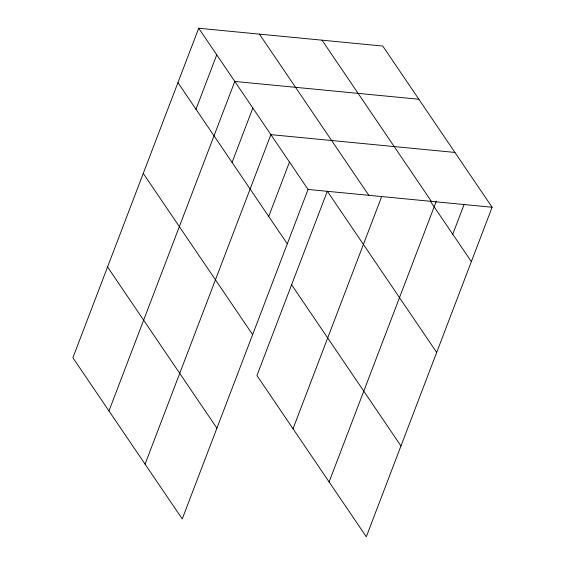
<?xml version="1.0" encoding="UTF-8"?>
<svg xmlns="http://www.w3.org/2000/svg" width="565" height="565" viewBox="0 0 565 565"><rect width="100%" height="100%" fill="white"/><g stroke="black" fill="none" stroke-linecap="round" stroke-linejoin="round"><path stroke-width="0.85" d="M198.703 28.25L72.885 357.751L182.241 518.945L308.066 189.445L198.703 28.25L382.759 46.055L492.115 207.249L366.297 536.75L256.934 375.555L327.326 191.224L436.681 352.426M195.984 109.236L216.748 54.847M108.967 410.946L234.793 81.445L418.849 99.249M232.074 162.43L252.838 108.042M145.057 464.14L270.882 134.639L454.938 152.444M268.707 216.43L289.471 162.042M293.023 428.75L381.672 196.592M329.113 481.945L436.371 201.062M452.756 234.235L464.084 204.565M308.066 189.445L492.115 207.249M322.022 40.179L431.377 201.373M430.269 201.076L471.351 261.637M259.441 34.126L368.804 195.321M177.94 82.638L287.295 243.833M291.604 284.767L400.959 445.962M143.27 173.427L252.626 334.621M107.548 266.963L216.911 428.164"/></g></svg>
